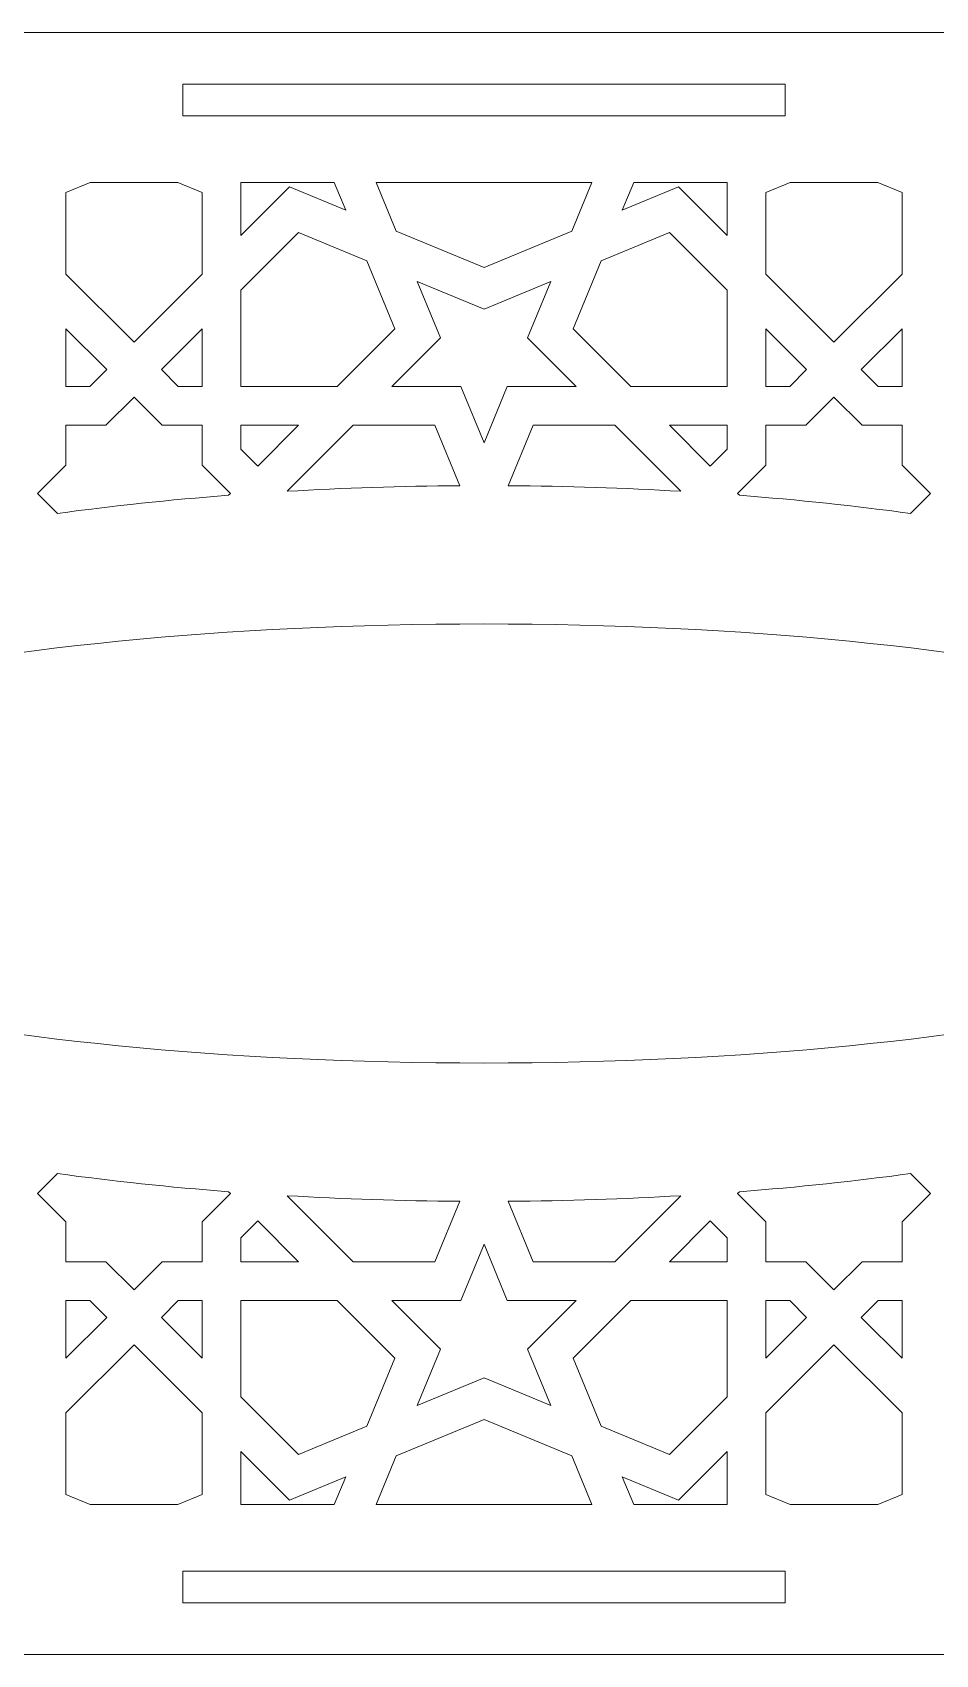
# Model space of a CAD drawing. Header units: millimetres. Extents: x -1338 to 379, y -336 to 402.
# Drawn here: x 25.6 to 100, y -332 to -198.4 of the extents above; entities that cross this region are included whole.
import ezdxf

# ---------------------------------------------------------------- set-up
doc = ezdxf.new("R2010")
doc.units = ezdxf.units.MM
doc.header["$MEASUREMENT"] = 0
doc.layers.add('Layer 1', color=7, linetype='Continuous')

msp = doc.modelspace()

# ---------------------------------------------------------------- linework, layer by layer
at = {"layer": 'Layer 1', "color": 231, "lineweight": 20}
for points, knots in [([(190.404, -326.1651), (190.404, -326.1651), (190.404, -204.2302), (190.404, -204.2302), (190.404, -204.2302), (190.404, -201.0402), (187.794, -198.4302), (184.604, -198.4302), (184.604, -198.4302), (184.604, -198.4302), (-59.0397, -198.4302), (-59.0397, -198.4302), (-59.0397, -198.4302), (-62.2297, -198.4302), (-64.8397, -201.0402), (-64.8397, -204.2302), (-64.8397, -204.2302), (-64.8397, -204.2302), (-64.8397, -326.1651), (-64.8397, -326.1651), (-64.8397, -326.1651), (-64.8397, -329.3551), (-62.2297, -331.9651), (-59.0397, -331.9651), (-59.0397, -331.9651), (-59.0397, -331.9651), (184.604, -331.9651), (184.604, -331.9651), (184.604, -331.9651), (187.794, -331.9651), (190.404, -329.3551), (190.404, -326.1651)], [0, 0, 0, 0, 0.11111111, 0.11111111, 0.11111111, 0.11111111, 0.22222222, 0.22222222, 0.22222222, 0.22222222, 0.33333333, 0.33333333, 0.33333333, 0.33333333, 0.44444444, 0.44444444, 0.44444444, 0.44444444, 0.55555556, 0.55555556, 0.55555556, 0.55555556, 0.66666667, 0.66666667, 0.66666667, 0.66666667, 0.77777778, 0.77777778, 0.77777778, 0.77777778, 1, 1, 1, 1]), ([(87.5822, -205.2976), (87.5822, -205.2976), (37.9822, -205.2976), (37.9822, -205.2976), (37.9822, -205.2976), (37.9822, -205.2976), (37.9822, -202.6976), (37.9822, -202.6976), (37.9822, -202.6976), (37.9822, -202.6976), (87.5822, -202.6976), (87.5822, -202.6976), (87.5822, -202.6976), (87.5822, -202.6976), (87.5822, -205.2976), (87.5822, -205.2976)], [0, 0, 0, 0, 0.2, 0.2, 0.2, 0.2, 0.4, 0.4, 0.4, 0.4, 0.6, 0.6, 0.6, 0.6, 1, 1, 1, 1]), ([(39.5754, -218.3256), (39.5754, -218.3256), (33.9634, -223.9375), (33.9634, -223.9375), (33.9634, -223.9375), (33.9634, -223.9375), (28.3514, -218.3256), (28.3514, -218.3256), (28.3514, -218.3256), (28.3514, -218.3256), (28.3514, -211.6086), (28.3514, -211.6086), (28.3514, -211.6086), (28.3514, -211.6086), (30.3585, -210.7772), (30.3585, -210.7772), (30.3585, -210.7772), (30.3585, -210.7772), (37.5683, -210.7772), (37.5683, -210.7772), (37.5683, -210.7772), (37.5683, -210.7772), (39.5754, -211.6086), (39.5754, -211.6086), (39.5754, -211.6086), (39.5754, -211.6086), (39.5754, -218.3256), (39.5754, -218.3256)], [0, 0, 0, 0, 0.125, 0.125, 0.125, 0.125, 0.25, 0.25, 0.25, 0.25, 0.375, 0.375, 0.375, 0.375, 0.5, 0.5, 0.5, 0.5, 0.625, 0.625, 0.625, 0.625, 0.75, 0.75, 0.75, 0.75, 1, 1, 1, 1]), ([(50.4537, -210.7772), (50.4537, -210.7772), (51.3985, -213.0582), (51.3985, -213.0582), (51.3985, -213.0582), (51.3985, -213.0582), (46.763, -211.138), (46.763, -211.138), (46.763, -211.138), (46.763, -211.138), (42.7607, -215.1403), (42.7607, -215.1403), (42.7607, -215.1403), (42.7607, -215.1403), (42.7607, -210.7772), (42.7607, -210.7772), (42.7607, -210.7772), (42.7607, -210.7772), (50.4537, -210.7772), (50.4537, -210.7772)], [0, 0, 0, 0, 0.16666667, 0.16666667, 0.16666667, 0.16666667, 0.33333333, 0.33333333, 0.33333333, 0.33333333, 0.5, 0.5, 0.5, 0.5, 0.66666667, 0.66666667, 0.66666667, 0.66666667, 1, 1, 1, 1]), ([(71.6628, -210.7772), (71.6628, -210.7772), (70.004, -214.782), (70.004, -214.782), (70.004, -214.782), (70.004, -214.782), (62.7821, -217.7734), (62.7821, -217.7734), (62.7821, -217.7734), (62.7821, -217.7734), (55.5602, -214.782), (55.5602, -214.782), (55.5602, -214.782), (55.5602, -214.782), (53.9014, -210.7772), (53.9014, -210.7772), (53.9014, -210.7772), (53.9014, -210.7772), (62.782, -210.7772), (62.782, -210.7772), (62.782, -210.7772), (62.782, -210.7772), (71.6628, -210.7772), (71.6628, -210.7772)], [0, 0, 0, 0, 0.14285714, 0.14285714, 0.14285714, 0.14285714, 0.28571429, 0.28571429, 0.28571429, 0.28571429, 0.42857143, 0.42857143, 0.42857143, 0.42857143, 0.57142857, 0.57142857, 0.57142857, 0.57142857, 0.71428571, 0.71428571, 0.71428571, 0.71428571, 1, 1, 1, 1]), ([(82.8035, -210.7772), (82.8035, -210.7772), (82.8035, -215.1403), (82.8035, -215.1403), (82.8035, -215.1403), (82.8035, -215.1403), (78.8012, -211.138), (78.8012, -211.138), (78.8012, -211.138), (78.8012, -211.138), (74.1657, -213.0582), (74.1657, -213.0582), (74.1657, -213.0582), (74.1657, -213.0582), (75.1105, -210.7772), (75.1105, -210.7772), (75.1105, -210.7772), (75.1105, -210.7772), (82.8035, -210.7772), (82.8035, -210.7772)], [0, 0, 0, 0, 0.16666667, 0.16666667, 0.16666667, 0.16666667, 0.33333333, 0.33333333, 0.33333333, 0.33333333, 0.5, 0.5, 0.5, 0.5, 0.66666667, 0.66666667, 0.66666667, 0.66666667, 1, 1, 1, 1]), ([(97.2128, -211.6086), (97.2128, -211.6086), (97.2128, -218.3256), (97.2128, -218.3256), (97.2128, -218.3256), (97.2128, -218.3256), (91.6008, -223.9375), (91.6008, -223.9375), (91.6008, -223.9375), (91.6008, -223.9375), (85.9888, -218.3256), (85.9888, -218.3256), (85.9888, -218.3256), (85.9888, -218.3256), (85.9888, -211.6086), (85.9888, -211.6086), (85.9888, -211.6086), (85.9888, -211.6086), (87.9959, -210.7772), (87.9959, -210.7772), (87.9959, -210.7772), (87.9959, -210.7772), (95.2057, -210.7772), (95.2057, -210.7772), (95.2057, -210.7772), (95.2057, -210.7772), (97.2128, -211.6086), (97.2128, -211.6086)], [0, 0, 0, 0, 0.125, 0.125, 0.125, 0.125, 0.25, 0.25, 0.25, 0.25, 0.375, 0.375, 0.375, 0.375, 0.5, 0.5, 0.5, 0.5, 0.625, 0.625, 0.625, 0.625, 0.75, 0.75, 0.75, 0.75, 1, 1, 1, 1]), ([(50.6973, -227.5815), (50.6973, -227.5815), (42.7607, -227.5815), (42.7607, -227.5815), (42.7607, -227.5815), (42.7607, -227.5815), (42.7607, -219.6449), (42.7607, -219.6449), (42.7607, -219.6449), (42.7607, -219.6449), (47.5103, -214.8953), (47.5103, -214.8953), (47.5103, -214.8953), (47.5103, -214.8953), (53.1223, -217.2199), (53.1223, -217.2199), (53.1223, -217.2199), (53.1223, -217.2199), (55.4469, -222.8319), (55.4469, -222.8319), (55.4469, -222.8319), (55.4469, -222.8319), (50.6973, -227.5815), (50.6973, -227.5815)], [0, 0, 0, 0, 0.14285714, 0.14285714, 0.14285714, 0.14285714, 0.28571429, 0.28571429, 0.28571429, 0.28571429, 0.42857143, 0.42857143, 0.42857143, 0.42857143, 0.57142857, 0.57142857, 0.57142857, 0.57142857, 0.71428571, 0.71428571, 0.71428571, 0.71428571, 1, 1, 1, 1]), ([(82.8035, -227.5815), (82.8035, -227.5815), (74.8669, -227.5815), (74.8669, -227.5815), (74.8669, -227.5815), (74.8669, -227.5815), (70.1173, -222.8319), (70.1173, -222.8319), (70.1173, -222.8319), (70.1173, -222.8319), (72.4419, -217.2199), (72.4419, -217.2199), (72.4419, -217.2199), (72.4419, -217.2199), (78.0539, -214.8953), (78.0539, -214.8953), (78.0539, -214.8953), (78.0539, -214.8953), (82.8035, -219.6449), (82.8035, -219.6449), (82.8035, -219.6449), (82.8035, -219.6449), (82.8035, -227.5815), (82.8035, -227.5815)], [0, 0, 0, 0, 0.14285714, 0.14285714, 0.14285714, 0.14285714, 0.28571429, 0.28571429, 0.28571429, 0.28571429, 0.42857143, 0.42857143, 0.42857143, 0.42857143, 0.57142857, 0.57142857, 0.57142857, 0.57142857, 0.71428571, 0.71428571, 0.71428571, 0.71428571, 1, 1, 1, 1]), ([(68.2802, -218.9437), (68.2802, -218.9437), (66.36, -223.5792), (66.36, -223.5792), (66.36, -223.5792), (66.36, -223.5792), (70.3623, -227.5815), (70.3623, -227.5815), (70.3623, -227.5815), (70.3623, -227.5815), (64.7023, -227.5815), (64.7023, -227.5815), (64.7023, -227.5815), (64.7023, -227.5815), (62.7821, -232.2172), (62.7821, -232.2172), (62.7821, -232.2172), (62.7821, -232.2172), (60.8619, -227.5815), (60.8619, -227.5815), (60.8619, -227.5815), (60.8619, -227.5815), (55.2019, -227.5815), (55.2019, -227.5815), (55.2019, -227.5815), (55.2019, -227.5815), (59.2042, -223.5792), (59.2042, -223.5792), (59.2042, -223.5792), (59.2042, -223.5792), (57.284, -218.9437), (57.284, -218.9437), (57.284, -218.9437), (57.284, -218.9437), (62.7821, -221.2211), (62.7821, -221.2211), (62.7821, -221.2211), (62.7821, -221.2211), (68.2802, -218.9437), (68.2802, -218.9437)], [0, 0, 0, 0, 0.09090909, 0.09090909, 0.09090909, 0.09090909, 0.18181818, 0.18181818, 0.18181818, 0.18181818, 0.27272727, 0.27272727, 0.27272727, 0.27272727, 0.36363636, 0.36363636, 0.36363636, 0.36363636, 0.45454545, 0.45454545, 0.45454545, 0.45454545, 0.54545455, 0.54545455, 0.54545455, 0.54545455, 0.63636364, 0.63636364, 0.63636364, 0.63636364, 0.72727273, 0.72727273, 0.72727273, 0.72727273, 0.81818182, 0.81818182, 0.81818182, 0.81818182, 1, 1, 1, 1]), ([(31.711, -226.1899), (31.711, -226.1899), (30.3195, -227.5815), (30.3195, -227.5815), (30.3195, -227.5815), (30.3195, -227.5815), (28.3514, -227.5815), (28.3514, -227.5815), (28.3514, -227.5815), (28.3514, -227.5815), (28.3514, -222.8302), (28.3514, -222.8302), (28.3514, -222.8302), (28.3514, -222.8302), (31.711, -226.1899), (31.711, -226.1899)], [0, 0, 0, 0, 0.2, 0.2, 0.2, 0.2, 0.4, 0.4, 0.4, 0.4, 0.6, 0.6, 0.6, 0.6, 1, 1, 1, 1]), ([(39.5754, -227.5815), (39.5754, -227.5815), (37.6073, -227.5815), (37.6073, -227.5815), (37.6073, -227.5815), (37.6073, -227.5815), (36.2157, -226.1899), (36.2157, -226.1899), (36.2157, -226.1899), (36.2157, -226.1899), (39.5754, -222.8302), (39.5754, -222.8302), (39.5754, -222.8302), (39.5754, -222.8302), (39.5754, -227.5815), (39.5754, -227.5815)], [0, 0, 0, 0, 0.2, 0.2, 0.2, 0.2, 0.4, 0.4, 0.4, 0.4, 0.6, 0.6, 0.6, 0.6, 1, 1, 1, 1]), ([(89.3485, -226.1899), (89.3485, -226.1899), (87.9569, -227.5815), (87.9569, -227.5815), (87.9569, -227.5815), (87.9569, -227.5815), (85.9888, -227.5815), (85.9888, -227.5815), (85.9888, -227.5815), (85.9888, -227.5815), (85.9888, -222.8302), (85.9888, -222.8302), (85.9888, -222.8302), (85.9888, -222.8302), (89.3485, -226.1899), (89.3485, -226.1899)], [0, 0, 0, 0, 0.2, 0.2, 0.2, 0.2, 0.4, 0.4, 0.4, 0.4, 0.6, 0.6, 0.6, 0.6, 1, 1, 1, 1]), ([(97.2128, -222.8302), (97.2128, -222.8302), (97.2128, -227.5815), (97.2128, -227.5815), (97.2128, -227.5815), (97.2128, -227.5815), (95.2447, -227.5815), (95.2447, -227.5815), (95.2447, -227.5815), (95.2447, -227.5815), (93.8532, -226.1899), (93.8532, -226.1899), (93.8532, -226.1899), (93.8532, -226.1899), (97.2128, -222.8302), (97.2128, -222.8302)], [0, 0, 0, 0, 0.2, 0.2, 0.2, 0.2, 0.4, 0.4, 0.4, 0.4, 0.6, 0.6, 0.6, 0.6, 1, 1, 1, 1]), ([(41.8998, -236.3788), (41.8998, -236.3788), (41.7465, -236.5321), (41.7465, -236.5321), (41.7465, -236.5321), (36.8923, -236.9064), (32.189, -237.4075), (27.6719, -238.0239), (27.6719, -238.0239), (27.6719, -238.0239), (26.0268, -236.3789), (26.0268, -236.3789), (26.0268, -236.3789), (26.0268, -236.3789), (28.3514, -234.0543), (28.3514, -234.0543), (28.3514, -234.0543), (28.3514, -234.0543), (28.3514, -230.7668), (28.3514, -230.7668), (28.3514, -230.7668), (28.3514, -230.7668), (31.6388, -230.7668), (31.6388, -230.7668), (31.6388, -230.7668), (31.6388, -230.7668), (33.9634, -228.4424), (33.9634, -228.4424), (33.9634, -228.4424), (33.9634, -228.4424), (36.2879, -230.7668), (36.2879, -230.7668), (36.2879, -230.7668), (36.2879, -230.7668), (39.5754, -230.7668), (39.5754, -230.7668), (39.5754, -230.7668), (39.5754, -230.7668), (39.5754, -234.0543), (39.5754, -234.0543), (39.5754, -234.0543), (39.5754, -234.0543), (41.8998, -236.3788), (41.8998, -236.3788)], [0, 0, 0, 0, 0.08333333, 0.08333333, 0.08333333, 0.08333333, 0.16666667, 0.16666667, 0.16666667, 0.16666667, 0.25, 0.25, 0.25, 0.25, 0.33333333, 0.33333333, 0.33333333, 0.33333333, 0.41666667, 0.41666667, 0.41666667, 0.41666667, 0.5, 0.5, 0.5, 0.5, 0.58333333, 0.58333333, 0.58333333, 0.58333333, 0.66666667, 0.66666667, 0.66666667, 0.66666667, 0.75, 0.75, 0.75, 0.75, 0.83333333, 0.83333333, 0.83333333, 0.83333333, 1, 1, 1, 1]), ([(97.8923, -238.0239), (93.3752, -237.4075), (88.6719, -236.9064), (83.8177, -236.5321), (83.8177, -236.5321), (83.8177, -236.5321), (83.6644, -236.3788), (83.6644, -236.3788), (83.6644, -236.3788), (83.6644, -236.3788), (85.9888, -234.0543), (85.9888, -234.0543), (85.9888, -234.0543), (85.9888, -234.0543), (85.9888, -230.7668), (85.9888, -230.7668), (85.9888, -230.7668), (85.9888, -230.7668), (89.2763, -230.7668), (89.2763, -230.7668), (89.2763, -230.7668), (89.2763, -230.7668), (91.6008, -228.4424), (91.6008, -228.4424), (91.6008, -228.4424), (91.6008, -228.4424), (93.9254, -230.7668), (93.9254, -230.7668), (93.9254, -230.7668), (93.9254, -230.7668), (97.2128, -230.7668), (97.2128, -230.7668), (97.2128, -230.7668), (97.2128, -230.7668), (97.2128, -234.0543), (97.2128, -234.0543), (97.2128, -234.0543), (97.2128, -234.0543), (99.5374, -236.3789), (99.5374, -236.3789), (99.5374, -236.3789), (99.5374, -236.3789), (97.8923, -238.0239), (97.8923, -238.0239)], [0, 0, 0, 0, 0.08333333, 0.08333333, 0.08333333, 0.08333333, 0.16666667, 0.16666667, 0.16666667, 0.16666667, 0.25, 0.25, 0.25, 0.25, 0.33333333, 0.33333333, 0.33333333, 0.33333333, 0.41666667, 0.41666667, 0.41666667, 0.41666667, 0.5, 0.5, 0.5, 0.5, 0.58333333, 0.58333333, 0.58333333, 0.58333333, 0.66666667, 0.66666667, 0.66666667, 0.66666667, 0.75, 0.75, 0.75, 0.75, 0.83333333, 0.83333333, 0.83333333, 0.83333333, 1, 1, 1, 1]), ([(47.512, -230.7668), (47.512, -230.7668), (44.1523, -234.1265), (44.1523, -234.1265), (44.1523, -234.1265), (44.1523, -234.1265), (42.7607, -232.7349), (42.7607, -232.7349), (42.7607, -232.7349), (42.7607, -232.7349), (42.7607, -230.7668), (42.7607, -230.7668), (42.7607, -230.7668), (42.7607, -230.7668), (47.512, -230.7668), (47.512, -230.7668)], [0, 0, 0, 0, 0.2, 0.2, 0.2, 0.2, 0.4, 0.4, 0.4, 0.4, 0.6, 0.6, 0.6, 0.6, 1, 1, 1, 1]), ([(60.7949, -235.7429), (55.9533, -235.7767), (51.2051, -235.9338), (46.5789, -236.2046), (46.5789, -236.2046), (46.5789, -236.2046), (52.0166, -230.7668), (52.0166, -230.7668), (52.0166, -230.7668), (52.0166, -230.7668), (58.7336, -230.7668), (58.7336, -230.7668), (58.7336, -230.7668), (58.7336, -230.7668), (60.7949, -235.7429), (60.7949, -235.7429)], [0, 0, 0, 0, 0.2, 0.2, 0.2, 0.2, 0.4, 0.4, 0.4, 0.4, 0.6, 0.6, 0.6, 0.6, 1, 1, 1, 1]), ([(78.9853, -236.2046), (74.3591, -235.9338), (69.6109, -235.7767), (64.7693, -235.7429), (64.7693, -235.7429), (64.7693, -235.7429), (66.8306, -230.7668), (66.8306, -230.7668), (66.8306, -230.7668), (66.8306, -230.7668), (73.5476, -230.7668), (73.5476, -230.7668), (73.5476, -230.7668), (73.5476, -230.7668), (78.9853, -236.2046), (78.9853, -236.2046)], [0, 0, 0, 0, 0.2, 0.2, 0.2, 0.2, 0.4, 0.4, 0.4, 0.4, 0.6, 0.6, 0.6, 0.6, 1, 1, 1, 1]), ([(82.8035, -232.7349), (82.8035, -232.7349), (81.4119, -234.1265), (81.4119, -234.1265), (81.4119, -234.1265), (81.4119, -234.1265), (78.0522, -230.7668), (78.0522, -230.7668), (78.0522, -230.7668), (78.0522, -230.7668), (82.8035, -230.7668), (82.8035, -230.7668), (82.8035, -230.7668), (82.8035, -230.7668), (82.8035, -232.7349), (82.8035, -232.7349)], [0, 0, 0, 0, 0.2, 0.2, 0.2, 0.2, 0.4, 0.4, 0.4, 0.4, 0.6, 0.6, 0.6, 0.6, 1, 1, 1, 1]), ([(62.7822, -247.1241), (105.471, -247.1241), (140.0771, -255.2159), (140.0771, -265.1976), (140.0771, -265.1976), (140.0771, -275.1793), (105.471, -283.2711), (62.7822, -283.2711), (62.7822, -283.2711), (20.0934, -283.2711), (-14.5127, -275.1793), (-14.5127, -265.1976), (-14.5127, -265.1976), (-14.5127, -255.2159), (20.0934, -247.1241), (62.7822, -247.1241)], [0, 0, 0, 0, 0.2, 0.2, 0.2, 0.2, 0.4, 0.4, 0.4, 0.4, 0.6, 0.6, 0.6, 0.6, 1, 1, 1, 1]), ([(41.7465, -293.8631), (41.7465, -293.8631), (41.8998, -294.0164), (41.8998, -294.0164), (41.8998, -294.0164), (41.8998, -294.0164), (39.5754, -296.3409), (39.5754, -296.3409), (39.5754, -296.3409), (39.5754, -296.3409), (39.5754, -299.6284), (39.5754, -299.6284), (39.5754, -299.6284), (39.5754, -299.6284), (36.2879, -299.6284), (36.2879, -299.6284), (36.2879, -299.6284), (36.2879, -299.6284), (33.9634, -301.9528), (33.9634, -301.9528), (33.9634, -301.9528), (33.9634, -301.9528), (31.6388, -299.6284), (31.6388, -299.6284), (31.6388, -299.6284), (31.6388, -299.6284), (28.3514, -299.6284), (28.3514, -299.6284), (28.3514, -299.6284), (28.3514, -299.6284), (28.3514, -296.3409), (28.3514, -296.3409), (28.3514, -296.3409), (28.3514, -296.3409), (26.0268, -294.0163), (26.0268, -294.0163), (26.0268, -294.0163), (26.0268, -294.0163), (27.6719, -292.3713), (27.6719, -292.3713), (27.6719, -292.3713), (32.189, -292.9877), (36.8923, -293.4888), (41.7465, -293.8631)], [0, 0, 0, 0, 0.08333333, 0.08333333, 0.08333333, 0.08333333, 0.16666667, 0.16666667, 0.16666667, 0.16666667, 0.25, 0.25, 0.25, 0.25, 0.33333333, 0.33333333, 0.33333333, 0.33333333, 0.41666667, 0.41666667, 0.41666667, 0.41666667, 0.5, 0.5, 0.5, 0.5, 0.58333333, 0.58333333, 0.58333333, 0.58333333, 0.66666667, 0.66666667, 0.66666667, 0.66666667, 0.75, 0.75, 0.75, 0.75, 0.83333333, 0.83333333, 0.83333333, 0.83333333, 1, 1, 1, 1]), ([(83.8177, -293.8631), (88.6719, -293.4888), (93.3752, -292.9877), (97.8923, -292.3713), (97.8923, -292.3713), (97.8923, -292.3713), (99.5374, -294.0163), (99.5374, -294.0163), (99.5374, -294.0163), (99.5374, -294.0163), (97.2128, -296.3409), (97.2128, -296.3409), (97.2128, -296.3409), (97.2128, -296.3409), (97.2128, -299.6284), (97.2128, -299.6284), (97.2128, -299.6284), (97.2128, -299.6284), (93.9254, -299.6284), (93.9254, -299.6284), (93.9254, -299.6284), (93.9254, -299.6284), (91.6008, -301.9528), (91.6008, -301.9528), (91.6008, -301.9528), (91.6008, -301.9528), (89.2763, -299.6284), (89.2763, -299.6284), (89.2763, -299.6284), (89.2763, -299.6284), (85.9888, -299.6284), (85.9888, -299.6284), (85.9888, -299.6284), (85.9888, -299.6284), (85.9888, -296.3409), (85.9888, -296.3409), (85.9888, -296.3409), (85.9888, -296.3409), (83.6644, -294.0164), (83.6644, -294.0164), (83.6644, -294.0164), (83.6644, -294.0164), (83.8177, -293.8631), (83.8177, -293.8631)], [0, 0, 0, 0, 0.08333333, 0.08333333, 0.08333333, 0.08333333, 0.16666667, 0.16666667, 0.16666667, 0.16666667, 0.25, 0.25, 0.25, 0.25, 0.33333333, 0.33333333, 0.33333333, 0.33333333, 0.41666667, 0.41666667, 0.41666667, 0.41666667, 0.5, 0.5, 0.5, 0.5, 0.58333333, 0.58333333, 0.58333333, 0.58333333, 0.66666667, 0.66666667, 0.66666667, 0.66666667, 0.75, 0.75, 0.75, 0.75, 0.83333333, 0.83333333, 0.83333333, 0.83333333, 1, 1, 1, 1]), ([(46.5789, -294.1906), (51.2051, -294.4614), (55.9533, -294.6185), (60.7949, -294.6523), (60.7949, -294.6523), (60.7949, -294.6523), (58.7336, -299.6284), (58.7336, -299.6284), (58.7336, -299.6284), (58.7336, -299.6284), (52.0166, -299.6284), (52.0166, -299.6284), (52.0166, -299.6284), (52.0166, -299.6284), (46.5789, -294.1906), (46.5789, -294.1906)], [0, 0, 0, 0, 0.2, 0.2, 0.2, 0.2, 0.4, 0.4, 0.4, 0.4, 0.6, 0.6, 0.6, 0.6, 1, 1, 1, 1]), ([(64.7693, -294.6523), (69.6109, -294.6185), (74.3591, -294.4614), (78.9853, -294.1906), (78.9853, -294.1906), (78.9853, -294.1906), (73.5476, -299.6284), (73.5476, -299.6284), (73.5476, -299.6284), (73.5476, -299.6284), (66.8306, -299.6284), (66.8306, -299.6284), (66.8306, -299.6284), (66.8306, -299.6284), (64.7693, -294.6523), (64.7693, -294.6523)], [0, 0, 0, 0, 0.2, 0.2, 0.2, 0.2, 0.4, 0.4, 0.4, 0.4, 0.6, 0.6, 0.6, 0.6, 1, 1, 1, 1]), ([(44.1523, -296.2687), (44.1523, -296.2687), (47.512, -299.6284), (47.512, -299.6284), (47.512, -299.6284), (47.512, -299.6284), (42.7607, -299.6284), (42.7607, -299.6284), (42.7607, -299.6284), (42.7607, -299.6284), (42.7607, -297.6603), (42.7607, -297.6603), (42.7607, -297.6603), (42.7607, -297.6603), (44.1523, -296.2687), (44.1523, -296.2687)], [0, 0, 0, 0, 0.2, 0.2, 0.2, 0.2, 0.4, 0.4, 0.4, 0.4, 0.6, 0.6, 0.6, 0.6, 1, 1, 1, 1]), ([(81.4119, -296.2687), (81.4119, -296.2687), (82.8035, -297.6603), (82.8035, -297.6603), (82.8035, -297.6603), (82.8035, -297.6603), (82.8035, -299.6284), (82.8035, -299.6284), (82.8035, -299.6284), (82.8035, -299.6284), (78.0522, -299.6284), (78.0522, -299.6284), (78.0522, -299.6284), (78.0522, -299.6284), (81.4119, -296.2687), (81.4119, -296.2687)], [0, 0, 0, 0, 0.2, 0.2, 0.2, 0.2, 0.4, 0.4, 0.4, 0.4, 0.6, 0.6, 0.6, 0.6, 1, 1, 1, 1]), ([(66.36, -306.816), (66.36, -306.816), (68.2802, -311.4515), (68.2802, -311.4515), (68.2802, -311.4515), (68.2802, -311.4515), (62.7821, -309.1741), (62.7821, -309.1741), (62.7821, -309.1741), (62.7821, -309.1741), (57.284, -311.4515), (57.284, -311.4515), (57.284, -311.4515), (57.284, -311.4515), (59.2042, -306.816), (59.2042, -306.816), (59.2042, -306.816), (59.2042, -306.816), (55.2019, -302.8137), (55.2019, -302.8137), (55.2019, -302.8137), (55.2019, -302.8137), (60.8619, -302.8137), (60.8619, -302.8137), (60.8619, -302.8137), (60.8619, -302.8137), (62.7821, -298.178), (62.7821, -298.178), (62.7821, -298.178), (62.7821, -298.178), (64.7023, -302.8137), (64.7023, -302.8137), (64.7023, -302.8137), (64.7023, -302.8137), (70.3623, -302.8137), (70.3623, -302.8137), (70.3623, -302.8137), (70.3623, -302.8137), (66.36, -306.816), (66.36, -306.816)], [0, 0, 0, 0, 0.09090909, 0.09090909, 0.09090909, 0.09090909, 0.18181818, 0.18181818, 0.18181818, 0.18181818, 0.27272727, 0.27272727, 0.27272727, 0.27272727, 0.36363636, 0.36363636, 0.36363636, 0.36363636, 0.45454545, 0.45454545, 0.45454545, 0.45454545, 0.54545455, 0.54545455, 0.54545455, 0.54545455, 0.63636364, 0.63636364, 0.63636364, 0.63636364, 0.72727273, 0.72727273, 0.72727273, 0.72727273, 0.81818182, 0.81818182, 0.81818182, 0.81818182, 1, 1, 1, 1]), ([(30.3195, -302.8137), (30.3195, -302.8137), (31.711, -304.2053), (31.711, -304.2053), (31.711, -304.2053), (31.711, -304.2053), (28.3514, -307.565), (28.3514, -307.565), (28.3514, -307.565), (28.3514, -307.565), (28.3514, -302.8137), (28.3514, -302.8137), (28.3514, -302.8137), (28.3514, -302.8137), (30.3195, -302.8137), (30.3195, -302.8137)], [0, 0, 0, 0, 0.2, 0.2, 0.2, 0.2, 0.4, 0.4, 0.4, 0.4, 0.6, 0.6, 0.6, 0.6, 1, 1, 1, 1]), ([(37.6073, -302.8137), (37.6073, -302.8137), (39.5754, -302.8137), (39.5754, -302.8137), (39.5754, -302.8137), (39.5754, -302.8137), (39.5754, -307.565), (39.5754, -307.565), (39.5754, -307.565), (39.5754, -307.565), (36.2157, -304.2053), (36.2157, -304.2053), (36.2157, -304.2053), (36.2157, -304.2053), (37.6073, -302.8137), (37.6073, -302.8137)], [0, 0, 0, 0, 0.2, 0.2, 0.2, 0.2, 0.4, 0.4, 0.4, 0.4, 0.6, 0.6, 0.6, 0.6, 1, 1, 1, 1]), ([(42.7607, -302.8137), (42.7607, -302.8137), (50.6973, -302.8137), (50.6973, -302.8137), (50.6973, -302.8137), (50.6973, -302.8137), (55.4469, -307.5633), (55.4469, -307.5633), (55.4469, -307.5633), (55.4469, -307.5633), (53.1223, -313.1753), (53.1223, -313.1753), (53.1223, -313.1753), (53.1223, -313.1753), (47.5103, -315.4999), (47.5103, -315.4999), (47.5103, -315.4999), (47.5103, -315.4999), (42.7607, -310.7503), (42.7607, -310.7503), (42.7607, -310.7503), (42.7607, -310.7503), (42.7607, -302.8137), (42.7607, -302.8137)], [0, 0, 0, 0, 0.14285714, 0.14285714, 0.14285714, 0.14285714, 0.28571429, 0.28571429, 0.28571429, 0.28571429, 0.42857143, 0.42857143, 0.42857143, 0.42857143, 0.57142857, 0.57142857, 0.57142857, 0.57142857, 0.71428571, 0.71428571, 0.71428571, 0.71428571, 1, 1, 1, 1]), ([(74.8669, -302.8137), (74.8669, -302.8137), (82.8035, -302.8137), (82.8035, -302.8137), (82.8035, -302.8137), (82.8035, -302.8137), (82.8035, -310.7503), (82.8035, -310.7503), (82.8035, -310.7503), (82.8035, -310.7503), (78.0539, -315.4999), (78.0539, -315.4999), (78.0539, -315.4999), (78.0539, -315.4999), (72.4419, -313.1753), (72.4419, -313.1753), (72.4419, -313.1753), (72.4419, -313.1753), (70.1173, -307.5633), (70.1173, -307.5633), (70.1173, -307.5633), (70.1173, -307.5633), (74.8669, -302.8137), (74.8669, -302.8137)], [0, 0, 0, 0, 0.14285714, 0.14285714, 0.14285714, 0.14285714, 0.28571429, 0.28571429, 0.28571429, 0.28571429, 0.42857143, 0.42857143, 0.42857143, 0.42857143, 0.57142857, 0.57142857, 0.57142857, 0.57142857, 0.71428571, 0.71428571, 0.71428571, 0.71428571, 1, 1, 1, 1]), ([(87.9569, -302.8137), (87.9569, -302.8137), (89.3485, -304.2053), (89.3485, -304.2053), (89.3485, -304.2053), (89.3485, -304.2053), (85.9888, -307.565), (85.9888, -307.565), (85.9888, -307.565), (85.9888, -307.565), (85.9888, -302.8137), (85.9888, -302.8137), (85.9888, -302.8137), (85.9888, -302.8137), (87.9569, -302.8137), (87.9569, -302.8137)], [0, 0, 0, 0, 0.2, 0.2, 0.2, 0.2, 0.4, 0.4, 0.4, 0.4, 0.6, 0.6, 0.6, 0.6, 1, 1, 1, 1]), ([(97.2128, -302.8137), (97.2128, -302.8137), (97.2128, -307.565), (97.2128, -307.565), (97.2128, -307.565), (97.2128, -307.565), (93.8532, -304.2053), (93.8532, -304.2053), (93.8532, -304.2053), (93.8532, -304.2053), (95.2447, -302.8137), (95.2447, -302.8137), (95.2447, -302.8137), (95.2447, -302.8137), (97.2128, -302.8137), (97.2128, -302.8137)], [0, 0, 0, 0, 0.2, 0.2, 0.2, 0.2, 0.4, 0.4, 0.4, 0.4, 0.6, 0.6, 0.6, 0.6, 1, 1, 1, 1]), ([(33.9634, -306.4577), (33.9634, -306.4577), (39.5754, -312.0696), (39.5754, -312.0696), (39.5754, -312.0696), (39.5754, -312.0696), (39.5754, -318.7866), (39.5754, -318.7866), (39.5754, -318.7866), (39.5754, -318.7866), (37.5683, -319.618), (37.5683, -319.618), (37.5683, -319.618), (37.5683, -319.618), (30.3585, -319.618), (30.3585, -319.618), (30.3585, -319.618), (30.3585, -319.618), (28.3514, -318.7866), (28.3514, -318.7866), (28.3514, -318.7866), (28.3514, -318.7866), (28.3514, -312.0696), (28.3514, -312.0696), (28.3514, -312.0696), (28.3514, -312.0696), (33.9634, -306.4577), (33.9634, -306.4577)], [0, 0, 0, 0, 0.125, 0.125, 0.125, 0.125, 0.25, 0.25, 0.25, 0.25, 0.375, 0.375, 0.375, 0.375, 0.5, 0.5, 0.5, 0.5, 0.625, 0.625, 0.625, 0.625, 0.75, 0.75, 0.75, 0.75, 1, 1, 1, 1]), ([(97.2128, -312.0696), (97.2128, -312.0696), (97.2128, -318.7866), (97.2128, -318.7866), (97.2128, -318.7866), (97.2128, -318.7866), (95.2057, -319.618), (95.2057, -319.618), (95.2057, -319.618), (95.2057, -319.618), (87.9959, -319.618), (87.9959, -319.618), (87.9959, -319.618), (87.9959, -319.618), (85.9888, -318.7866), (85.9888, -318.7866), (85.9888, -318.7866), (85.9888, -318.7866), (85.9888, -312.0696), (85.9888, -312.0696), (85.9888, -312.0696), (85.9888, -312.0696), (91.6008, -306.4577), (91.6008, -306.4577), (91.6008, -306.4577), (91.6008, -306.4577), (97.2128, -312.0696), (97.2128, -312.0696)], [0, 0, 0, 0, 0.125, 0.125, 0.125, 0.125, 0.25, 0.25, 0.25, 0.25, 0.375, 0.375, 0.375, 0.375, 0.5, 0.5, 0.5, 0.5, 0.625, 0.625, 0.625, 0.625, 0.75, 0.75, 0.75, 0.75, 1, 1, 1, 1]), ([(70.004, -315.6132), (70.004, -315.6132), (71.6628, -319.618), (71.6628, -319.618), (71.6628, -319.618), (71.6628, -319.618), (62.782, -319.618), (62.782, -319.618), (62.782, -319.618), (62.782, -319.618), (53.9014, -319.618), (53.9014, -319.618), (53.9014, -319.618), (53.9014, -319.618), (55.5602, -315.6132), (55.5602, -315.6132), (55.5602, -315.6132), (55.5602, -315.6132), (62.7821, -312.6218), (62.7821, -312.6218), (62.7821, -312.6218), (62.7821, -312.6218), (70.004, -315.6132), (70.004, -315.6132)], [0, 0, 0, 0, 0.14285714, 0.14285714, 0.14285714, 0.14285714, 0.28571429, 0.28571429, 0.28571429, 0.28571429, 0.42857143, 0.42857143, 0.42857143, 0.42857143, 0.57142857, 0.57142857, 0.57142857, 0.57142857, 0.71428571, 0.71428571, 0.71428571, 0.71428571, 1, 1, 1, 1]), ([(51.3985, -317.337), (51.3985, -317.337), (50.4537, -319.618), (50.4537, -319.618), (50.4537, -319.618), (50.4537, -319.618), (42.7607, -319.618), (42.7607, -319.618), (42.7607, -319.618), (42.7607, -319.618), (42.7607, -315.2549), (42.7607, -315.2549), (42.7607, -315.2549), (42.7607, -315.2549), (46.763, -319.2572), (46.763, -319.2572), (46.763, -319.2572), (46.763, -319.2572), (51.3985, -317.337), (51.3985, -317.337)], [0, 0, 0, 0, 0.16666667, 0.16666667, 0.16666667, 0.16666667, 0.33333333, 0.33333333, 0.33333333, 0.33333333, 0.5, 0.5, 0.5, 0.5, 0.66666667, 0.66666667, 0.66666667, 0.66666667, 1, 1, 1, 1]), ([(82.8035, -315.2549), (82.8035, -315.2549), (82.8035, -319.618), (82.8035, -319.618), (82.8035, -319.618), (82.8035, -319.618), (75.1105, -319.618), (75.1105, -319.618), (75.1105, -319.618), (75.1105, -319.618), (74.1657, -317.337), (74.1657, -317.337), (74.1657, -317.337), (74.1657, -317.337), (78.8012, -319.2572), (78.8012, -319.2572), (78.8012, -319.2572), (78.8012, -319.2572), (82.8035, -315.2549), (82.8035, -315.2549)], [0, 0, 0, 0, 0.16666667, 0.16666667, 0.16666667, 0.16666667, 0.33333333, 0.33333333, 0.33333333, 0.33333333, 0.5, 0.5, 0.5, 0.5, 0.66666667, 0.66666667, 0.66666667, 0.66666667, 1, 1, 1, 1]), ([(37.9822, -325.0976), (37.9822, -325.0976), (87.5822, -325.0976), (87.5822, -325.0976), (87.5822, -325.0976), (87.5822, -325.0976), (87.5822, -327.6976), (87.5822, -327.6976), (87.5822, -327.6976), (87.5822, -327.6976), (37.9822, -327.6976), (37.9822, -327.6976), (37.9822, -327.6976), (37.9822, -327.6976), (37.9822, -325.0976), (37.9822, -325.0976)], [0, 0, 0, 0, 0.2, 0.2, 0.2, 0.2, 0.4, 0.4, 0.4, 0.4, 0.6, 0.6, 0.6, 0.6, 1, 1, 1, 1])]:
    msp.add_open_spline(points, degree=3, knots=knots, dxfattribs=at)

doc.saveas('drawing.dxf')
